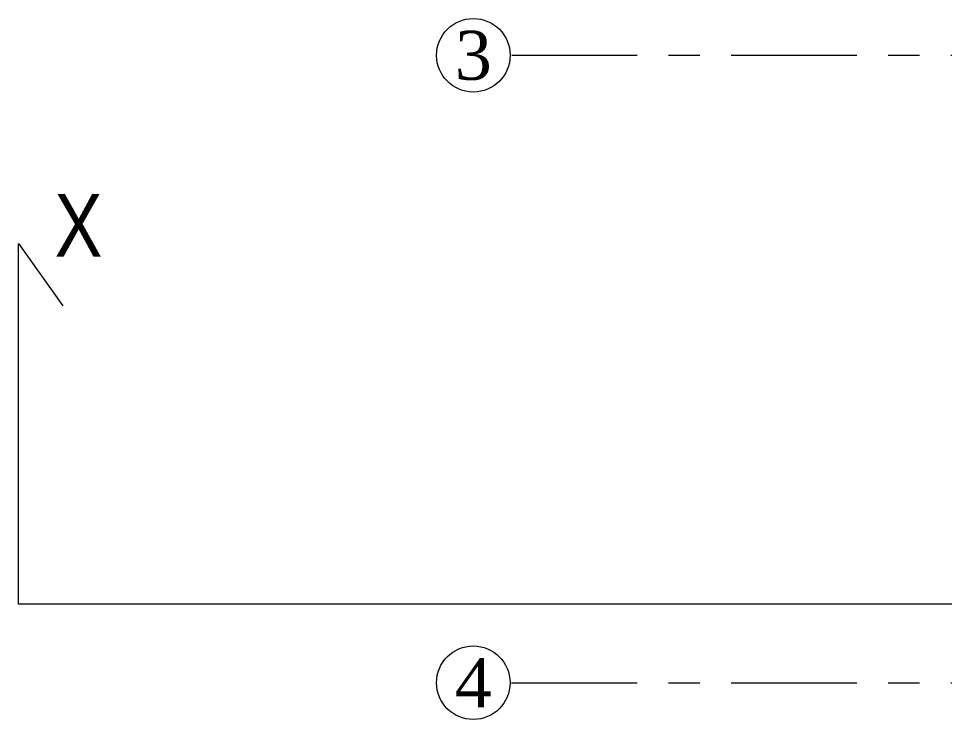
# Model space of a CAD drawing. Header units: millimetres. Extents: x 24487468 to 24959437, y -333213 to 842934.
# Drawn here: x 24705120 to 24713975, y 65349 to 72052 of the extents above; entities that cross this region are included whole.
import ezdxf
from ezdxf.enums import TextEntityAlignment as Align

# ---------------------------------------------------------------- set-up
doc = ezdxf.new("R2010")
doc.units = ezdxf.units.MM
doc.header["$MEASUREMENT"] = 0
for name, pattern in [('ACAD_ISO10W100', [18.5, 12, -3, 0.5, -3]), ('BORDERX2', [3.5, 1, -0.5, 1, -0.5, 0, -0.5]), ('Centreline', [21, 12, -3, 3, -3])]:
    doc.linetypes.add(name, pattern=pattern)
doc.layers.add('A-BTEXT', color=57, linetype='Continuous')
for name, color, linetype, lineweight in [('CENLINE', 220, 'ACAD_ISO10W100', 5), ('GRID', 205, 'BORDERX2', 5), ('HACTH', 8, 'Continuous', 0), ('p1 plan grid lck', 6, 'Continuous', 5), ('text', 7, 'Continuous', 15)]:
    doc.layers.add(name, color=color, linetype=linetype, lineweight=lineweight)
doc.styles.add('arial', font='times.ttf')

# ---------------------------------------------------------------- blocks, each defined once
blk = doc.blocks.new('grid letter-flat-4-flat-1')
at = {"layer": 'GRID', "linetype": 'Continuous'}
blk.add_circle((0, 374.75), 281.25, dxfattribs=at)
blk = doc.blocks.new('SEC')
at = {"layer": 'HACTH', "ltscale": 100}
blk.add_lwpolyline([(-25662.8, 0), (-60347.6, 0), (-60347.6, 3448.9), (-59923, 2854.2)], dxfattribs=at)
at = {"layer": 'text', "linetype": 'Continuous', "ltscale": 30, "insert": (-59774.2, 3623), "char_height": 600, "width": 21041.396, "attachment_point": 5, "style": 'arial'}
blk.add_mtext('{\\fTechnic|b0|i0|c2|p2;X}', dxfattribs=at)

msp = doc.modelspace()

# ---------------------------------------------------------------- linework, layer by layer
at = {"layer": 'p1 plan grid lck', "linetype": 'Centreline', "ltscale": 100}
for p, q in [((24709836.3, 71700.5), (24762026.1, 71700.5)), ((24709835.8, 65700.5), (24762025.5, 65700.5))]:
    msp.add_line(p, q, dxfattribs=at)

# ---------------------------------------------------------------- block references
at = {"layer": 'CENLINE'}
ref = msp.add_blockref('grid letter-flat-4-flat-1', (24709469.6, 71232.4), dxfattribs=dict(at, xscale=1.25, yscale=1.25, zscale=25.4))
ref.add_attrib('GRID_LETTER', '3', dxfattribs={"layer": 'A-BTEXT', "linetype": 'Continuous', "height": 468.7, "style": 'arial'}).set_placement((24709469.6, 71701.1), align=Align.MIDDLE_CENTER)
ref = msp.add_blockref('grid letter-flat-4-flat-1', (24709469.1, 65232.4), dxfattribs=dict(at, xscale=1.25, yscale=1.25, zscale=25.4))
ref.add_attrib('GRID_LETTER', '4', dxfattribs={"layer": 'A-BTEXT', "linetype": 'Continuous', "height": 468.7, "style": 'arial'}).set_placement((24709469.1, 65701.1), align=Align.MIDDLE_CENTER)
at = {"layer": 'HACTH'}
msp.add_blockref('SEC', (24765467.8, 66450.5), dxfattribs=at)

doc.saveas('drawing.dxf')
